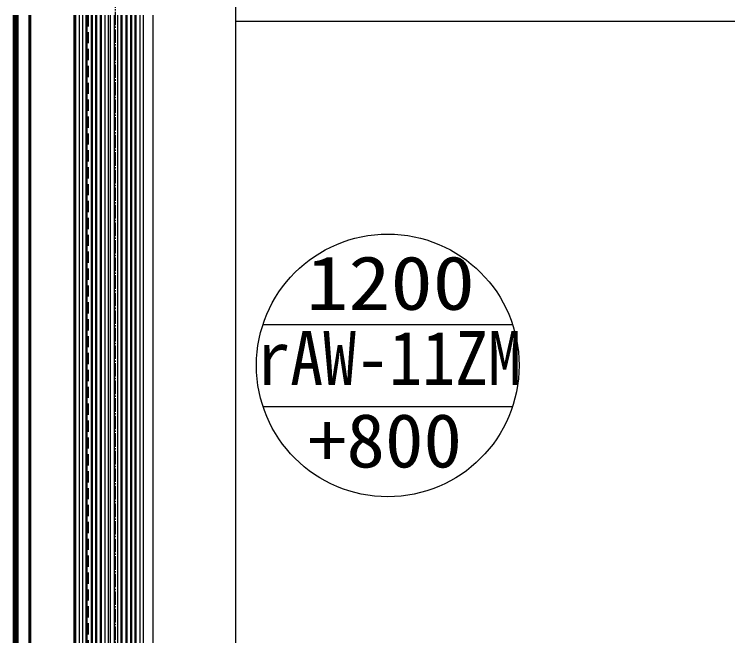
# Model space of a CAD drawing. Units: millimetres at full size, sheet at 1:30. Extents: x -17796 to 21385, y -23279 to 7734.
# Drawn here: x -2446 to -1496, y -1822 to -994 of the extents above; entities that cross this region are included whole.
import ezdxf
from ezdxf.enums import TextEntityAlignment as Align

# ---------------------------------------------------------------- set-up
doc = ezdxf.new("R2010")
doc.units = ezdxf.units.MM
doc.header["$LTSCALE"] = 30
doc.linetypes.add('USER4', pattern=[0.78, 0.6, -0.06, 0.06, -0.06])
doc.linetypes.add('USER8', pattern=[0.75, 0.5, -0.25])
for name, color, linetype, lineweight in [('0-B_0_6P', 54, 'USER4', 18), ('0-C_0_4P', 4, 'Continuous', 18), ('1-9_LAYER004', 6, 'Continuous', 18), ('4-A_', 4, 'Continuous', 40)]:
    doc.layers.add(name, color=color, linetype=linetype, lineweight=lineweight)
doc.styles.add('ＭＳ ゴシック', font='')
doc.styles.get('ＭＳ ゴシック').set_extended_font_data('MS Gothic')

msp = doc.modelspace()

# ---------------------------------------------------------------- linework, layer by layer
at = {"layer": '0-B_0_6P'}
msp.add_line((-2311.89, 296.4), (-2311.89, -3403.6), dxfattribs=at)
at = {"layer": '0-C_0_4P'}
for p, q in [((-2151.89, -843.6), (-2151.89, -2060.6)), ((1642.11, -1003.6), (-2151.89, -1003.6))]:
    msp.add_line(p, q, dxfattribs=at)
at = {"layer": '1-9_LAYER004'}
for p, q in [((-2115.01, -1407.16), (-1782.48, -1407.16)), ((-2115.01, -1516.36), (-1782.48, -1516.36))]:
    msp.add_line(p, q, dxfattribs=at)
msp.add_circle((-1948.74, -1461.76), 175, dxfattribs=at)
at = {"layer": '4-A_'}
for p, q in [((-2446.49, -995.1), (-2446.49, -1001.1)), ((-2442.47, -995.1), (-2442.47, -1001.1)), ((-2425.69, -995.1), (-2425.69, -1001.1)), ((-2365.89, -995.1), (-2365.89, -2118.6)), ((-2446.49, -999.1), (-2446.49, -2188.6)), ((-2442.47, -999.1), (-2442.47, -2188.6)), ((-2425.69, -999.1), (-2425.69, -2188.6))]:
    msp.add_line(p, q, dxfattribs=at)
at = {"layer": '4-A_', "color": 3, "lineweight": 20}
for p, q in [((-2359.89, -995.1), (-2359.89, -2011.4)), ((-2355.64, -995.1), (-2355.64, -1985.6)), ((-2325.64, -995.1), (-2325.64, -1985.6)), ((-2321.39, -995.1), (-2321.39, -2102.6)), ((-2318.89, -995.1), (-2318.89, -2071.6)), ((-2313.39, -995.1), (-2313.39, -2071.6)), ((-2309.14, -995.1), (-2309.14, -1985.6)), ((-2279.14, -995.1), (-2279.14, -1985.6)), ((-2274.89, -995.1), (-2274.89, -2011.4)), ((-2261.89, -995.1), (-2261.89, -2060.6))]:
    msp.add_line(p, q, dxfattribs=at)
at = {"layer": '4-A_', "color": 7, "linetype": 'USER8'}
msp.add_line((-2348.89, -995.1), (-2348.89, -2118.6), dxfattribs=at)
at = {"layer": '4-A_', "color": 6, "lineweight": 30}
for points in [[(-2343.24, -995.1), (-2343.24, -2000.6), (-2350.04, -2000.6), (-2350.04, -995.1)], [(-2331.24, -995.1), (-2331.24, -2000.6), (-2337.24, -2000.6), (-2337.24, -995.1)], [(-2296.74, -995.1), (-2296.74, -2000.6), (-2303.54, -2000.6), (-2303.54, -995.1)], [(-2284.74, -995.1), (-2284.74, -2000.6), (-2290.74, -2000.6), (-2290.74, -995.1)]]:
    msp.add_lwpolyline(points, dxfattribs=at)

# ---------------------------------------------------------------- texts
at = {"layer": '1-9_LAYER004', "style": 'ＭＳ ゴシック'}
for s, width, p in [('1200', 1.15, (-2057.5, -1409.29)), ('rAW-11ZM', 0.9, (-2122.83, -1509.29)), ('+800', 1.05, (-2055.1, -1619.29))]:
    msp.add_text(s, height=71.84, dxfattribs=dict(at, width=width)).set_placement(p, align=Align.BOTTOM_LEFT)

doc.saveas('drawing.dxf')
